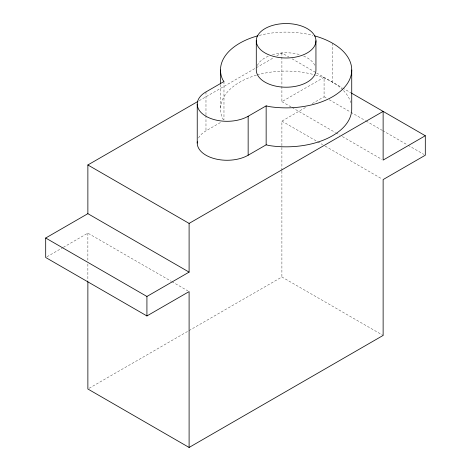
<?xml version="1.0" encoding="UTF-8"?>
<svg xmlns="http://www.w3.org/2000/svg" width="471" height="471" viewBox="0 0 471 471"><rect width="100%" height="100%" fill="white"/><g stroke="black" fill="none" stroke-linecap="round" stroke-linejoin="round"><path stroke-width="0.35" stroke-dasharray="2.35 1.77" d="M199.198 100.694L273.627 57.721M276.807 55.884L281.899 52.946L288.858 56.962M198.562 137.979A29.826 17.221 0 0 1 205.974 130.873L221.488 121.918M281.899 86.387L281.899 101.654L324.077 77.297L324.077 96.779L312.114 103.685M46.953 256.777L62.69 247.687M63.32 247.328L87.871 233.151L171.279 281.305M281.899 170.39L281.899 121.135L305.82 107.323M89.143 388.269L188.382 330.978M189.018 330.607L281.899 276.989L383.129 335.429M292.02 58.793L316.065 72.669M316.695 73.034L342.005 87.647M342.635 88.012L350.86 92.763M324.077 96.779L326.621 98.251M329.17 99.722L350.177 111.851M350.818 112.222L365.461 120.67M366.097 121.041L382.01 130.231M382.652 130.597L407.48 144.933M408.116 145.304L424.035 154.488M281.899 101.654L291.449 107.164M292.085 107.529L335.376 132.528M336.011 132.893L339.832 135.1M342.382 136.572L381.851 159.363M281.899 121.135L316.912 141.347M317.548 141.718L322.641 144.656M325.19 146.128L381.851 178.845M171.915 281.67L187.829 290.86M223.56 119.911L222.736 118.763A65.616 37.88 0 0 1 256.577 75.13M332.514 43.202L332.514 82.166M281.899 52.946L281.899 85.657M281.899 171.126L281.899 276.989M223.972 81.518L223.972 119.746M220.499 84.698L220.499 108.954M205.974 91.91L205.974 114.7M205.974 115.436L205.974 130.873M87.871 233.151L87.871 261.087M87.871 264.031L87.871 280.934M257.307 65.534A29.826 17.221 0 0 1 268.588 56.061M272.438 54.689A29.826 17.221 0 0 1 299.791 54.689M303.642 56.061A29.826 17.221 0 0 1 314.922 65.534M257.243 74.936A65.616 37.88 0 0 1 314.987 74.936M315.652 75.13A65.616 37.88 0 0 1 342.941 90.014M343.465 90.55A65.616 37.88 0 0 1 350.801 102.601M259.28 35.419A65.616 37.88 0 0 1 312.95 35.419"/><path stroke-width="0.71" d="M87.871 281.67L87.871 389.005L189.101 447.45L383.129 335.429L383.129 179.575L425.307 155.224L425.307 135.742L383.129 160.093L383.129 111.391L189.101 223.407L189.101 272.114L87.871 213.669L87.871 164.968L197.926 101.424M257.92 35.784A65.616 37.88 0 0 0 222.736 79.799L223.972 81.518L205.974 91.91A29.826 17.221 0 0 0 205.974 116.26A29.826 17.221 0 0 0 248.152 116.26L266.15 105.869L269.135 106.581A65.616 37.88 0 0 0 347.686 83.09A65.616 37.88 0 0 0 314.31 35.784M189.101 447.45L189.101 291.596L146.923 315.947L45.693 257.502L45.693 238.02L87.871 213.669M197.32 141.765A29.826 17.221 0 0 0 214.635 158.698A29.826 17.221 0 0 0 248.152 155.224L266.15 144.833L269.135 145.545A65.616 37.88 0 0 0 351.731 108.954L351.731 69.991M45.693 238.02L146.923 296.465L189.101 272.114M351.454 93.105L425.307 135.742M87.871 164.968L189.101 223.407M315.941 40.771A29.826 17.221 0 0 1 271.202 55.684A29.826 17.221 0 0 1 271.202 25.858A29.826 17.221 0 0 1 315.941 40.771L315.941 69.991A29.826 17.221 0 0 1 286.115 87.212A29.826 17.221 0 0 1 256.289 69.991L256.289 40.771M266.15 105.869L266.15 144.833M248.152 116.26L248.152 155.224M220.499 69.991L220.499 83.962M197.237 104.085L197.237 143.049M146.923 296.465L146.923 315.947"/></g></svg>
